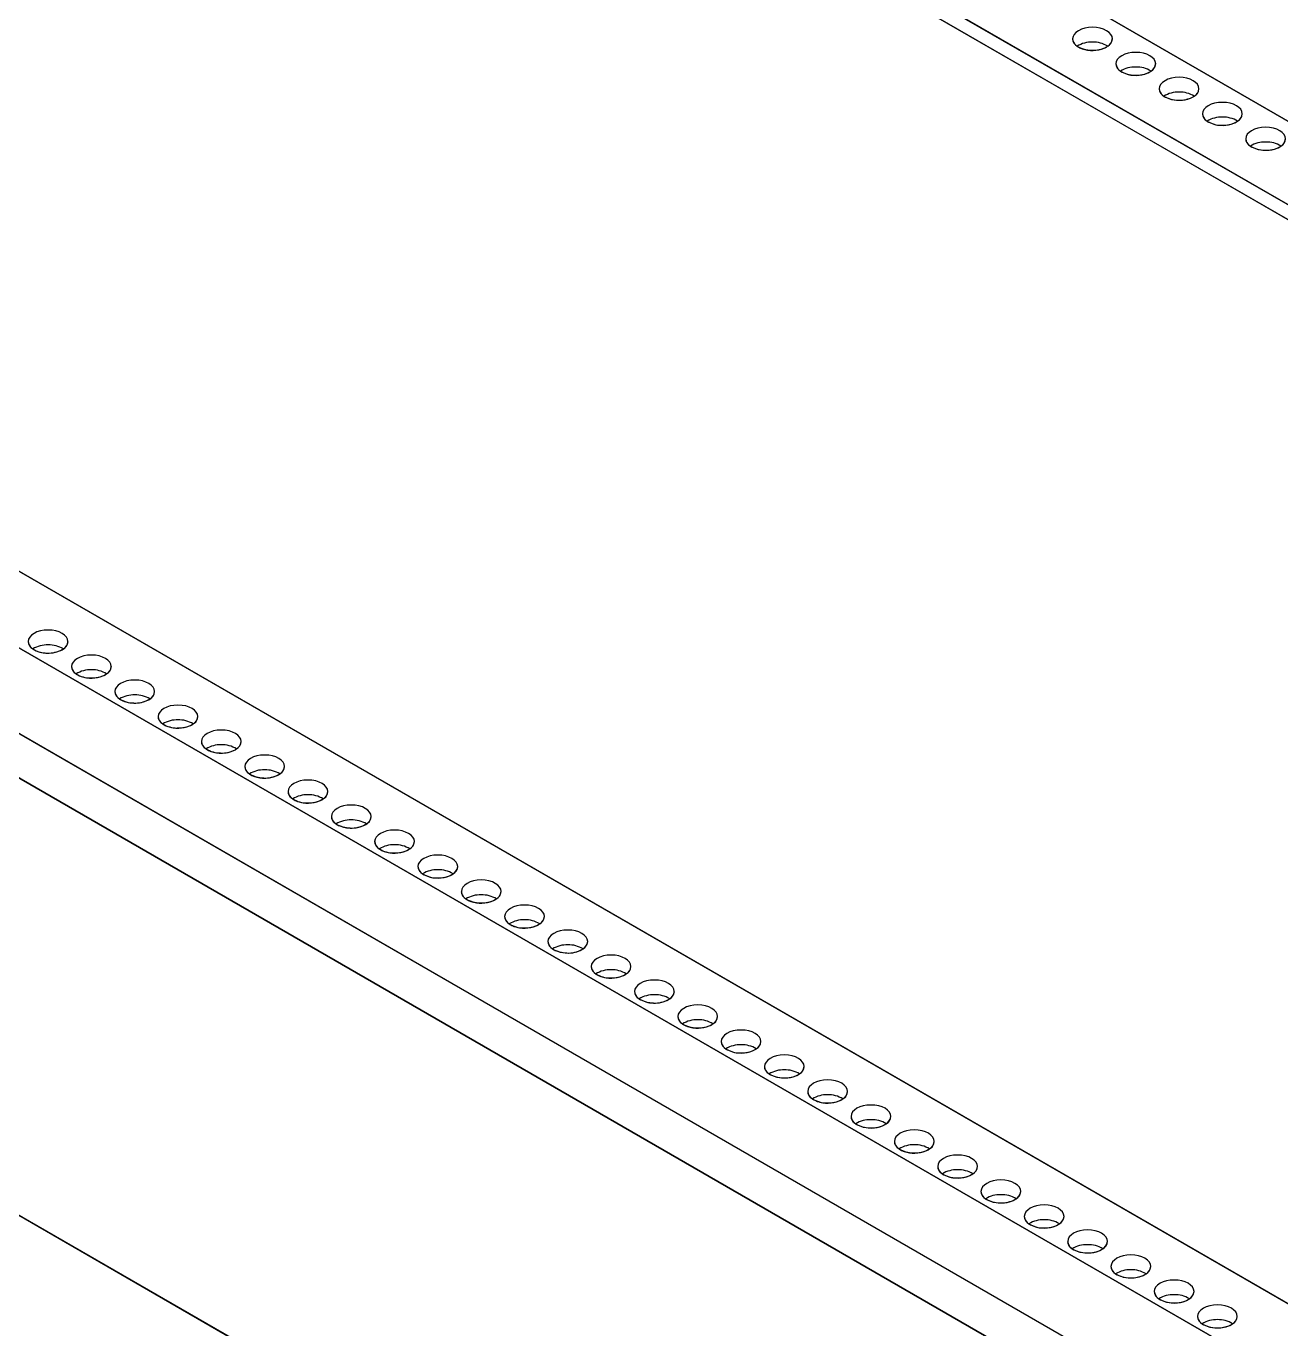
# Model space of a CAD drawing. Header units: millimetres. Extents: x -132 to 387, y -467 to 91.
# Drawn here: x 87.1 to 191.1, y -376.2 to -268.1 of the extents above; entities that cross this region are included whole.
import ezdxf

# ---------------------------------------------------------------- set-up
doc = ezdxf.new("R2010")
doc.units = ezdxf.units.MM
doc.layers.get('0').update_dxf_attribs({"lineweight": 25})

msp = doc.modelspace()

# ---------------------------------------------------------------- linework, layer by layer
for p, q in [((358.07, -372.02), (93.2, -219.09)), ((93.2, -219.09), (358.07, -372.02)), ((358.07, -372.02), (93.2, -219.09)), ((87.19, -222.56), (352.06, -375.49)), ((352.06, -375.49), (87.19, -222.56)), ((87.19, -222.56), (352.06, -375.49)), ((87.19, -223.79), (351, -376.1)), ((351, -376.1), (118.18, -241.69)), ((118.18, -241.69), (351, -376.1)), ((8.23, -268.15), (273.1, -421.07)), ((267.6, -424.25), (1.72, -270.74)), ((2.73, -271.33), (267.6, -424.25)), ((267.6, -424.25), (2.73, -271.33)), ((-4.81, -274.1), (261.43, -427.8)), ((261.43, -427.8), (-4.8, -274.09)), ((261.43, -427.8), (-4.8, -274.09)), ((261.43, -427.8), (-4.8, -274.1)), ((-6.4, -276.86), (259.83, -430.57)), ((-6.39, -276.86), (259.83, -430.57)), ((259.83, -430.57), (-6.39, -276.86)), ((-6.39, -276.86), (259.83, -430.57)), ((40.29, -286.66), (273.1, -421.07)), ((273.1, -421.07), (40.29, -286.66)), ((259.77, -466.81), (-5.39, -313.72)), ((-5.39, -313.72), (259.77, -466.81)), ((259.77, -466.81), (-5.39, -313.72))]:
    msp.add_line(p, q)
for centre, radius, start, end in [((174.63, -269.09), 0.77, 184.2137, 240.2551), ((174.63, -269.09), 0.77, 184.2137, 240.2551), ((176.34, -269.07), 0.825, 294.1809, 354.5012), ((176.4, -269.09), 0.77, 299.7449, 355.7863), ((176.4, -269.09), 0.77, 299.7449, 355.7863), ((175.45, -271.71), 2.29, 88.4651, 121.665), ((175.45, -271.71), 2.29, 88.4651, 121.665), ((175.45, -271.71), 2.29, 88.4651, 121.665), ((175.44, -267.84), 2.25, 238.1515, 270.0618), ((175.44, -267.84), 2.25, 238.1515, 270.0618), ((175.51, -267.51), 2.6, 256.1508, 296.9519), ((175.55, -267.68), 2.42, 267.4636, 297.8457), ((175.55, -267.68), 2.42, 267.4636, 297.8457), ((175.58, -271.71), 2.29, 58.335, 91.5349), ((175.58, -271.71), 2.29, 58.335, 91.5349), ((175.58, -271.71), 2.29, 58.335, 91.5349), ((175.96, -268.57), 1.44, 299.9491, 304.5267), ((175.96, -268.57), 1.44, 299.9491, 304.5267), ((178.23, -271.16), 0.77, 184.2137, 240.2551), ((178.23, -271.16), 0.77, 184.2137, 240.2551), ((179.94, -271.14), 0.825, 294.1863, 354.4979), ((179.99, -271.16), 0.77, 299.7476, 355.7863), ((179.99, -271.16), 0.77, 299.7476, 355.7863), ((179.05, -273.78), 2.29, 88.4651, 121.665), ((179.05, -273.78), 2.29, 88.4651, 121.665), ((179.05, -273.78), 2.29, 88.4651, 121.665), ((179.03, -269.92), 2.25, 238.1515, 270.0618), ((179.03, -269.92), 2.25, 238.1515, 270.0618), ((179.1, -269.58), 2.6, 256.1505, 296.9519), ((179.14, -269.75), 2.42, 267.4637, 297.8448), ((179.14, -269.75), 2.42, 267.4637, 297.8448), ((179.17, -273.78), 2.29, 58.3361, 91.5346), ((179.17, -273.78), 2.29, 58.3361, 91.5346), ((179.17, -273.78), 2.29, 58.3361, 91.5346), ((179.56, -270.66), 1.43, 299.9298, 304.5461), ((179.56, -270.66), 1.43, 299.9298, 304.5461), ((181.82, -273.24), 0.77, 184.2128, 240.2534), ((181.82, -273.24), 0.77, 184.2128, 240.2534), ((183.53, -273.22), 0.825, 294.1863, 354.4979), ((183.58, -273.24), 0.77, 299.7476, 355.7863), ((183.58, -273.24), 0.77, 299.7476, 355.7863), ((182.64, -275.86), 2.29, 88.4652, 121.6645), ((182.64, -275.86), 2.29, 88.4652, 121.6645), ((182.64, -275.86), 2.29, 88.4652, 121.6645), ((182.63, -271.99), 2.25, 238.1512, 270.0619), ((182.63, -271.99), 2.25, 238.1512, 270.0619), ((182.69, -271.65), 2.6, 256.1508, 296.9515), ((182.73, -271.83), 2.42, 267.463, 297.8453), ((182.73, -271.83), 2.42, 267.463, 297.8453), ((182.76, -275.86), 2.29, 58.3355, 91.5348), ((182.76, -275.86), 2.29, 58.3355, 91.5348), ((182.76, -275.86), 2.29, 58.3355, 91.5348), ((183.15, -272.73), 1.43, 299.9298, 304.5461), ((183.15, -272.73), 1.43, 299.9298, 304.5461), ((185.41, -275.31), 0.77, 184.2137, 240.2524), ((185.41, -275.31), 0.77, 184.2137, 240.2524), ((186.23, -277.93), 2.29, 88.4652, 121.6645), ((186.23, -277.93), 2.29, 88.4652, 121.6645), ((186.23, -277.93), 2.29, 88.4652, 121.6645), ((186.35, -277.93), 2.29, 58.3355, 91.5348), ((186.35, -277.93), 2.29, 58.3355, 91.5348), ((186.35, -277.93), 2.29, 58.3355, 91.5348), ((187.12, -275.29), 0.825, 294.1874, 354.498), ((187.17, -275.31), 0.77, 299.7476, 355.7863), ((187.17, -275.31), 0.77, 299.7476, 355.7863), ((186.22, -274.07), 2.25, 238.1514, 270.0617), ((186.22, -274.07), 2.25, 238.1514, 270.0617), ((186.28, -273.73), 2.6, 256.1509, 296.9514), ((186.33, -273.9), 2.42, 267.463, 297.8451), ((186.33, -273.9), 2.42, 267.463, 297.8451), ((186.75, -274.8), 1.43, 299.9362, 304.545), ((186.75, -274.8), 1.43, 299.9362, 304.545), ((189, -277.39), 0.77, 184.2137, 240.2526), ((189, -277.39), 0.77, 184.2137, 240.2526), ((189.82, -280), 2.29, 88.4653, 121.6644), ((189.82, -280), 2.29, 88.4653, 121.6644), ((189.82, -280), 2.29, 88.4653, 121.6644), ((189.95, -280), 2.29, 58.3358, 91.5347), ((189.95, -280), 2.29, 58.3358, 91.5347), ((189.95, -280), 2.29, 58.3358, 91.5347), ((190.71, -277.36), 0.825, 294.1874, 354.498), ((190.77, -277.39), 0.77, 299.7479, 355.7872), ((190.77, -277.39), 0.77, 299.7479, 355.7872), ((189.81, -276.14), 2.25, 238.1515, 270.0616), ((189.81, -276.14), 2.25, 238.1515, 270.0616), ((189.87, -275.8), 2.6, 256.1509, 296.9514), ((189.92, -275.97), 2.42, 267.463, 297.8451), ((189.92, -275.97), 2.42, 267.463, 297.8451), ((190.34, -276.88), 1.43, 299.9378, 304.5381), ((190.34, -276.88), 1.43, 299.9378, 304.5381), ((88.01, -319.1), 0.769, 184.1397, 240.3158), ((88.01, -319.1), 0.769, 184.1397, 240.3158), ((88.83, -321.72), 2.29, 88.4572, 121.6707), ((88.83, -321.72), 2.29, 88.4572, 121.6707), ((88.83, -321.72), 2.29, 88.4572, 121.6707), ((88.82, -317.86), 2.25, 238.141, 270.0723), ((88.82, -317.86), 2.25, 238.141, 270.0723), ((88.88, -317.52), 2.6, 256.1486, 296.9512), ((88.93, -317.69), 2.42, 267.4649, 297.8464), ((88.93, -317.69), 2.42, 267.4649, 297.8464), ((88.96, -321.72), 2.29, 58.3505, 91.5148), ((88.96, -321.72), 2.29, 58.3505, 91.5148), ((88.96, -321.72), 2.29, 58.3505, 91.5148), ((89.72, -319.08), 0.825, 294.1917, 354.5016), ((89.34, -318.58), 1.45, 299.9657, 304.5101), ((89.34, -318.58), 1.45, 299.9657, 304.5101), ((89.78, -319.1), 0.77, 299.7527, 355.7918), ((89.78, -319.1), 0.77, 299.7527, 355.7918), ((91.6, -321.17), 0.77, 184.2081, 240.2607), ((91.6, -321.17), 0.77, 184.2081, 240.2607), ((92.43, -323.79), 2.29, 88.4713, 121.6588), ((92.43, -323.79), 2.29, 88.4713, 121.6588), ((92.43, -323.79), 2.29, 88.4713, 121.6588), ((92.41, -319.93), 2.25, 238.145, 270.0684), ((92.41, -319.93), 2.25, 238.145, 270.0684), ((92.48, -319.59), 2.6, 256.151, 296.951), ((92.52, -319.76), 2.42, 267.4623, 297.845), ((92.52, -319.76), 2.42, 267.4623, 297.845), ((92.55, -323.79), 2.29, 58.3437, 91.5285), ((92.55, -323.79), 2.29, 58.3437, 91.5285), ((92.55, -323.79), 2.29, 58.3437, 91.5285), ((93.32, -321.15), 0.825, 294.1917, 354.5016), ((92.93, -320.65), 1.45, 299.9657, 304.5101), ((92.93, -320.65), 1.45, 299.9657, 304.5101), ((93.37, -321.17), 0.77, 299.7527, 355.7918), ((93.37, -321.17), 0.77, 299.7527, 355.7918), ((95.2, -323.25), 0.77, 184.2081, 240.2607), ((95.2, -323.25), 0.77, 184.2081, 240.2607), ((96.02, -325.87), 2.29, 88.4713, 121.6588), ((96.02, -325.87), 2.29, 88.4713, 121.6588), ((96.02, -325.87), 2.29, 88.4713, 121.6588), ((96, -322), 2.25, 238.145, 270.0684), ((96, -322), 2.25, 238.145, 270.0684), ((96.07, -321.66), 2.6, 256.151, 296.951), ((96.11, -321.84), 2.42, 267.4623, 297.845), ((96.11, -321.84), 2.42, 267.4623, 297.845), ((96.14, -325.87), 2.29, 58.3437, 91.5285), ((96.14, -325.87), 2.29, 58.3437, 91.5285), ((96.14, -325.87), 2.29, 58.3437, 91.5285), ((96.91, -323.23), 0.825, 294.1917, 354.5016), ((96.52, -322.72), 1.45, 299.9657, 304.5101), ((96.52, -322.72), 1.45, 299.9657, 304.5101), ((96.96, -323.25), 0.77, 299.7527, 355.7918), ((96.96, -323.25), 0.77, 299.7527, 355.7918), ((98.79, -325.32), 0.771, 184.212, 240.251), ((98.79, -325.32), 0.771, 184.212, 240.251), ((100.5, -325.3), 0.825, 294.187, 354.507), ((100.55, -325.32), 0.771, 299.7625, 355.788), ((100.55, -325.32), 0.771, 299.7625, 355.788), ((99.61, -327.94), 2.29, 88.4682, 121.6671), ((99.61, -327.94), 2.29, 88.4682, 121.6671), ((99.61, -327.94), 2.29, 88.4682, 121.6671), ((99.6, -324.08), 2.25, 238.1525, 270.0653), ((99.6, -324.08), 2.25, 238.1525, 270.0653), ((99.66, -323.74), 2.6, 256.1464, 296.9555), ((99.71, -323.91), 2.42, 267.4569, 297.8513), ((99.71, -323.91), 2.42, 267.4569, 297.8513), ((99.73, -327.94), 2.29, 58.3354, 91.5316), ((99.73, -327.94), 2.29, 58.3354, 91.5316), ((99.73, -327.94), 2.29, 58.3354, 91.5316), ((100.1, -324.77), 1.48, 299.9846, 304.4406), ((100.1, -324.77), 1.48, 299.9846, 304.4406), ((102.38, -327.4), 0.771, 184.212, 240.251), ((102.38, -327.4), 0.771, 184.212, 240.251), ((104.09, -327.37), 0.825, 294.187, 354.507), ((104.14, -327.4), 0.771, 299.7625, 355.788), ((104.14, -327.4), 0.771, 299.7625, 355.788), ((103.2, -330.01), 2.29, 88.4678, 121.6666), ((103.2, -330.01), 2.29, 88.4678, 121.6666), ((103.2, -330.01), 2.29, 88.4678, 121.6666), ((103.19, -326.15), 2.25, 238.1525, 270.0653), ((103.19, -326.15), 2.25, 238.1525, 270.0653), ((103.25, -325.81), 2.6, 256.1464, 296.9555), ((103.3, -325.99), 2.42, 267.4569, 297.8513), ((103.3, -325.99), 2.42, 267.4569, 297.8513), ((103.32, -330.01), 2.29, 58.3359, 91.532), ((103.32, -330.01), 2.29, 58.3359, 91.532), ((103.32, -330.01), 2.29, 58.3359, 91.532), ((103.69, -326.85), 1.48, 299.9846, 304.4406), ((103.69, -326.85), 1.48, 299.9846, 304.4406), ((105.97, -329.47), 0.771, 184.212, 240.251), ((105.97, -329.47), 0.771, 184.212, 240.251), ((107.68, -329.45), 0.825, 294.187, 354.507), ((107.74, -329.47), 0.771, 299.7625, 355.788), ((107.74, -329.47), 0.771, 299.7625, 355.788), ((106.79, -332.09), 2.29, 88.4678, 121.6666), ((106.79, -332.09), 2.29, 88.4678, 121.6666), ((106.79, -332.09), 2.29, 88.4678, 121.6666), ((106.78, -328.22), 2.25, 238.1525, 270.0653), ((106.78, -328.22), 2.25, 238.1525, 270.0653), ((106.85, -327.89), 2.6, 256.1464, 296.9555), ((106.89, -328.06), 2.42, 267.4562, 297.8519), ((106.89, -328.06), 2.42, 267.4562, 297.8519), ((106.92, -332.09), 2.29, 58.3359, 91.532), ((106.92, -332.09), 2.29, 58.3359, 91.532), ((106.92, -332.09), 2.29, 58.3359, 91.532), ((107.28, -328.92), 1.48, 299.9846, 304.4406), ((107.28, -328.92), 1.48, 299.9846, 304.4406), ((109.57, -331.54), 0.771, 184.212, 240.251), ((109.57, -331.54), 0.771, 184.212, 240.251), ((110.39, -334.16), 2.29, 88.4678, 121.6666), ((110.39, -334.16), 2.29, 88.4678, 121.6666), ((110.39, -334.16), 2.29, 88.4678, 121.6666), ((110.51, -334.16), 2.29, 58.3359, 91.532), ((110.51, -334.16), 2.29, 58.3359, 91.532), ((110.51, -334.16), 2.29, 58.3359, 91.532), ((111.28, -331.52), 0.825, 294.187, 354.507), ((111.33, -331.54), 0.77, 299.7527, 355.7977), ((111.33, -331.54), 0.77, 299.7527, 355.7977), ((110.37, -330.3), 2.25, 238.1525, 270.0653), ((110.37, -330.3), 2.25, 238.1525, 270.0653), ((110.44, -329.96), 2.6, 256.1472, 296.9554), ((110.48, -330.13), 2.42, 267.4556, 297.8526), ((110.48, -330.13), 2.42, 267.4556, 297.8526), ((110.88, -330.99), 1.48, 299.9846, 304.4406), ((110.88, -330.99), 1.48, 299.9846, 304.4406), ((113.16, -333.62), 0.771, 184.2118, 240.2506), ((113.16, -333.62), 0.771, 184.2118, 240.2506), ((113.98, -336.24), 2.29, 88.468, 121.6669), ((113.98, -336.24), 2.29, 88.468, 121.6669), ((113.98, -336.24), 2.29, 88.468, 121.6669), ((114.1, -336.24), 2.29, 58.3338, 91.5336), ((114.1, -336.24), 2.29, 58.3338, 91.5336), ((114.1, -336.24), 2.29, 58.3338, 91.5336), ((114.87, -333.6), 0.825, 294.1871, 354.5072), ((114.92, -333.62), 0.77, 299.753, 355.7979), ((114.92, -333.62), 0.77, 299.753, 355.7979), ((113.96, -332.37), 2.25, 238.153, 270.0649), ((113.96, -332.37), 2.25, 238.153, 270.0649), ((114.03, -332.03), 2.6, 256.1466, 296.9556), ((114.07, -332.21), 2.42, 267.4565, 297.8519), ((114.07, -332.21), 2.42, 267.4565, 297.8519), ((114.47, -333.07), 1.48, 299.9827, 304.44), ((114.47, -333.07), 1.48, 299.9827, 304.44), ((116.75, -335.69), 0.77, 184.2021, 240.2466), ((116.75, -335.69), 0.77, 184.2021, 240.2466), ((117.57, -338.31), 2.29, 88.4684, 121.6646), ((117.57, -338.31), 2.29, 88.4684, 121.6646), ((117.57, -338.31), 2.29, 88.4684, 121.6646), ((117.69, -338.31), 2.29, 58.3329, 91.5318), ((117.69, -338.31), 2.29, 58.3329, 91.5318), ((117.69, -338.31), 2.29, 58.3329, 91.5318), ((118.46, -335.67), 0.825, 294.1839, 354.4989), ((118.51, -335.69), 0.771, 299.7497, 355.7882), ((118.51, -335.69), 0.771, 299.7497, 355.7882), ((117.56, -334.45), 2.25, 238.1538, 270.0639), ((117.56, -334.45), 2.25, 238.1538, 270.0639), ((117.62, -334.11), 2.6, 256.1467, 296.9559), ((117.67, -334.28), 2.42, 267.4567, 297.8524), ((117.67, -334.28), 2.42, 267.4567, 297.8524), ((118.06, -335.15), 1.47, 299.974, 304.4428), ((118.06, -335.15), 1.47, 299.974, 304.4428), ((120.34, -337.77), 0.771, 184.212, 240.2375), ((120.34, -337.77), 0.771, 184.212, 240.2375), ((121.16, -340.38), 2.29, 88.4684, 121.6646), ((121.16, -340.38), 2.29, 88.4684, 121.6646), ((121.16, -340.38), 2.29, 88.4684, 121.6646), ((121.28, -340.38), 2.29, 58.3329, 91.5318), ((121.28, -340.38), 2.29, 58.3329, 91.5318), ((121.28, -340.38), 2.29, 58.3329, 91.5318), ((122.05, -337.74), 0.825, 294.185, 354.4978), ((122.11, -337.77), 0.771, 299.749, 355.788), ((122.11, -337.77), 0.771, 299.749, 355.788), ((121.15, -336.52), 2.25, 238.1532, 270.0646), ((121.15, -336.52), 2.25, 238.1532, 270.0646), ((121.21, -336.18), 2.6, 256.1464, 296.9555), ((121.26, -336.35), 2.42, 267.4569, 297.8513), ((121.26, -336.35), 2.42, 267.4569, 297.8513), ((121.65, -337.22), 1.48, 299.9846, 304.4406), ((121.65, -337.22), 1.48, 299.9846, 304.4406), ((123.93, -339.84), 0.771, 184.212, 240.2375), ((123.93, -339.84), 0.771, 184.212, 240.2375), ((124.75, -342.46), 2.29, 88.4684, 121.6646), ((124.75, -342.46), 2.29, 88.4684, 121.6646), ((124.75, -342.46), 2.29, 88.4684, 121.6646), ((124.74, -338.59), 2.25, 238.1525, 270.0653), ((124.74, -338.59), 2.25, 238.1525, 270.0653), ((124.88, -342.46), 2.29, 58.3329, 91.5318), ((124.88, -342.46), 2.29, 58.3329, 91.5318), ((124.88, -342.46), 2.29, 58.3329, 91.5318), ((125.64, -339.82), 0.825, 294.185, 354.4978), ((125.24, -339.29), 1.48, 299.9846, 304.4406), ((125.24, -339.29), 1.48, 299.9846, 304.4406), ((125.7, -339.84), 0.771, 299.749, 355.788), ((125.7, -339.84), 0.771, 299.749, 355.788), ((124.81, -338.26), 2.6, 256.1464, 296.9555), ((124.85, -338.43), 2.42, 267.4569, 297.8513), ((124.85, -338.43), 2.42, 267.4569, 297.8513), ((127.53, -341.91), 0.771, 184.212, 240.2375), ((127.53, -341.91), 0.771, 184.212, 240.2375), ((128.35, -344.53), 2.29, 88.468, 121.6641), ((128.35, -344.53), 2.29, 88.468, 121.6641), ((128.35, -344.53), 2.29, 88.468, 121.6641), ((128.33, -340.67), 2.25, 238.1525, 270.0653), ((128.33, -340.67), 2.25, 238.1525, 270.0653), ((128.4, -340.33), 2.6, 256.1464, 296.9555), ((128.44, -340.5), 2.42, 267.4569, 297.8513), ((128.44, -340.5), 2.42, 267.4569, 297.8513), ((128.47, -344.53), 2.29, 58.3334, 91.5322), ((128.47, -344.53), 2.29, 58.3334, 91.5322), ((128.47, -344.53), 2.29, 58.3334, 91.5322), ((129.24, -341.89), 0.825, 294.1845, 354.4984), ((128.84, -341.36), 1.48, 299.9846, 304.4406), ((128.84, -341.36), 1.48, 299.9846, 304.4406), ((129.29, -341.91), 0.771, 299.749, 355.788), ((129.29, -341.91), 0.771, 299.749, 355.788), ((131.12, -343.99), 0.771, 184.212, 240.2375), ((131.12, -343.99), 0.771, 184.212, 240.2375), ((131.94, -346.61), 2.29, 88.468, 121.6641), ((131.94, -346.61), 2.29, 88.468, 121.6641), ((131.94, -346.61), 2.29, 88.468, 121.6641), ((131.93, -342.74), 2.25, 238.1537, 270.065), ((131.93, -342.74), 2.25, 238.1537, 270.065), ((131.99, -342.4), 2.6, 256.1464, 296.9555), ((132.04, -342.58), 2.42, 267.4493, 297.8579), ((132.04, -342.58), 2.42, 267.4493, 297.8579), ((132.06, -346.61), 2.29, 58.3334, 91.5322), ((132.06, -346.61), 2.29, 58.3334, 91.5322), ((132.06, -346.61), 2.29, 58.3334, 91.5322), ((132.83, -343.96), 0.825, 294.1845, 354.4984), ((132.43, -343.44), 1.48, 299.9846, 304.4406), ((132.43, -343.44), 1.48, 299.9846, 304.4406), ((132.88, -343.99), 0.771, 299.749, 355.788), ((132.88, -343.99), 0.771, 299.749, 355.788), ((134.71, -346.06), 0.771, 184.2121, 240.2349), ((134.71, -346.06), 0.771, 184.2121, 240.2349), ((135.53, -348.68), 2.29, 88.4694, 121.667), ((135.53, -348.68), 2.29, 88.4694, 121.667), ((135.53, -348.68), 2.29, 88.4694, 121.667), ((135.52, -344.82), 2.25, 238.1516, 270.0707), ((135.52, -344.82), 2.25, 238.1516, 270.0707), ((135.58, -344.48), 2.6, 256.1419, 296.9601), ((135.63, -344.65), 2.42, 267.4493, 297.8579), ((135.63, -344.65), 2.42, 267.4493, 297.8579), ((135.65, -348.68), 2.29, 58.3306, 91.5308), ((135.65, -348.68), 2.29, 58.3306, 91.5308), ((135.65, -348.68), 2.29, 58.3306, 91.5308), ((136.42, -346.04), 0.825, 294.1891, 354.4929), ((136.01, -345.5), 1.49, 299.9866, 304.4048), ((136.01, -345.5), 1.49, 299.9866, 304.4048), ((136.47, -346.06), 0.771, 299.7516, 355.7879), ((136.47, -346.06), 0.771, 299.7516, 355.7879), ((138.3, -348.13), 0.771, 184.2121, 240.2349), ((138.3, -348.13), 0.771, 184.2121, 240.2349), ((139.12, -350.75), 2.29, 88.4712, 121.6652), ((139.12, -350.75), 2.29, 88.4712, 121.6652), ((139.12, -350.75), 2.29, 88.4712, 121.6652), ((139.11, -346.89), 2.25, 238.1516, 270.0707), ((139.11, -346.89), 2.25, 238.1516, 270.0707), ((139.17, -346.55), 2.6, 256.1419, 296.9601), ((139.22, -346.73), 2.42, 267.4493, 297.8579), ((139.22, -346.73), 2.42, 267.4493, 297.8579), ((139.25, -350.75), 2.29, 58.3306, 91.5308), ((139.25, -350.75), 2.29, 58.3306, 91.5308), ((139.25, -350.75), 2.29, 58.3306, 91.5308), ((140.01, -348.11), 0.825, 294.1891, 354.4929), ((139.61, -347.57), 1.49, 299.9866, 304.4048), ((139.61, -347.57), 1.49, 299.9866, 304.4048), ((140.07, -348.13), 0.771, 299.7516, 355.7879), ((140.07, -348.13), 0.771, 299.7516, 355.7879), ((141.89, -350.21), 0.771, 184.2121, 240.2349), ((141.89, -350.21), 0.771, 184.2121, 240.2349), ((142.72, -352.83), 2.29, 88.4712, 121.6652), ((142.72, -352.83), 2.29, 88.4712, 121.6652), ((142.72, -352.83), 2.29, 88.4712, 121.6652), ((142.7, -348.96), 2.25, 238.1516, 270.0707), ((142.7, -348.96), 2.25, 238.1516, 270.0707), ((142.77, -348.63), 2.6, 256.1419, 296.9601), ((142.81, -348.8), 2.42, 267.4493, 297.8579), ((142.81, -348.8), 2.42, 267.4493, 297.8579), ((142.84, -352.83), 2.29, 58.3306, 91.5308), ((142.84, -352.83), 2.29, 58.3306, 91.5308), ((142.84, -352.83), 2.29, 58.3306, 91.5308), ((143.6, -350.19), 0.825, 294.1839, 354.4982), ((143.21, -349.67), 1.46, 299.9468, 304.4447), ((143.21, -349.67), 1.46, 299.9468, 304.4447), ((143.66, -350.21), 0.771, 299.7516, 355.7879), ((143.66, -350.21), 0.771, 299.7516, 355.7879), ((145.49, -352.28), 0.771, 184.2121, 240.2349), ((145.49, -352.28), 0.771, 184.2121, 240.2349), ((147.2, -352.26), 0.825, 294.1839, 354.4982), ((147.25, -352.28), 0.771, 299.7516, 355.7879), ((147.25, -352.28), 0.771, 299.7516, 355.7879), ((146.31, -354.9), 2.29, 88.4712, 121.6652), ((146.31, -354.9), 2.29, 88.4712, 121.6652), ((146.31, -354.9), 2.29, 88.4712, 121.6652), ((146.29, -351.04), 2.25, 238.1516, 270.0707), ((146.29, -351.04), 2.25, 238.1516, 270.0707), ((146.36, -350.7), 2.6, 256.1419, 296.9601), ((146.4, -350.87), 2.42, 267.4493, 297.8579), ((146.4, -350.87), 2.42, 267.4493, 297.8579), ((146.43, -354.9), 2.29, 58.3306, 91.5308), ((146.43, -354.9), 2.29, 58.3306, 91.5308), ((146.43, -354.9), 2.29, 58.3306, 91.5308), ((146.8, -351.74), 1.46, 299.9468, 304.4447), ((146.8, -351.74), 1.46, 299.9468, 304.4447), ((149.08, -354.36), 0.771, 184.2121, 240.2484), ((149.08, -354.36), 0.771, 184.2121, 240.2484), ((150.79, -354.33), 0.825, 294.1839, 354.4982), ((150.84, -354.36), 0.771, 299.7516, 355.7879), ((150.84, -354.36), 0.771, 299.7516, 355.7879), ((149.9, -356.98), 2.29, 88.4692, 121.6694), ((149.9, -356.98), 2.29, 88.4692, 121.6694), ((149.9, -356.98), 2.29, 88.4692, 121.6694), ((149.89, -353.11), 2.25, 238.147, 270.0728), ((149.89, -353.11), 2.25, 238.147, 270.0728), ((149.95, -352.77), 2.6, 256.1419, 296.9601), ((150, -352.95), 2.42, 267.4493, 297.8579), ((150, -352.95), 2.42, 267.4493, 297.8579), ((150.02, -356.98), 2.29, 58.3306, 91.5308), ((150.02, -356.98), 2.29, 58.3306, 91.5308), ((150.02, -356.98), 2.29, 58.3306, 91.5308), ((150.4, -353.82), 1.46, 299.9468, 304.4447), ((150.4, -353.82), 1.46, 299.9468, 304.4447), ((152.67, -356.43), 0.771, 184.2121, 240.2484), ((152.67, -356.43), 0.771, 184.2121, 240.2484), ((154.38, -356.41), 0.825, 294.1786, 354.5034), ((154.43, -356.43), 0.771, 299.7516, 355.7879), ((154.43, -356.43), 0.771, 299.7516, 355.7879), ((153.49, -359.05), 2.29, 88.4692, 121.6694), ((153.49, -359.05), 2.29, 88.4692, 121.6694), ((153.49, -359.05), 2.29, 88.4692, 121.6694), ((153.48, -355.19), 2.25, 238.147, 270.0728), ((153.48, -355.19), 2.25, 238.147, 270.0728), ((153.54, -354.85), 2.6, 256.1419, 296.9601), ((153.59, -355.02), 2.42, 267.4493, 297.8579), ((153.59, -355.02), 2.42, 267.4493, 297.8579), ((153.61, -359.05), 2.29, 58.3306, 91.5308), ((153.61, -359.05), 2.29, 58.3306, 91.5308), ((153.61, -359.05), 2.29, 58.3306, 91.5308), ((153.99, -355.89), 1.46, 299.9468, 304.4447), ((153.99, -355.89), 1.46, 299.9468, 304.4447), ((156.26, -358.5), 0.771, 184.2121, 240.2484), ((156.26, -358.5), 0.771, 184.2121, 240.2484), ((157.08, -361.12), 2.29, 88.4692, 121.6694), ((157.08, -361.12), 2.29, 88.4692, 121.6694), ((157.08, -361.12), 2.29, 88.4692, 121.6694), ((157.21, -361.12), 2.29, 58.3306, 91.5308), ((157.21, -361.12), 2.29, 58.3306, 91.5308), ((157.21, -361.12), 2.29, 58.3306, 91.5308), ((157.97, -358.48), 0.825, 294.1786, 354.5034), ((158.03, -358.5), 0.771, 299.7516, 355.7879), ((158.03, -358.5), 0.771, 299.7516, 355.7879), ((157.07, -357.26), 2.25, 238.147, 270.0728), ((157.07, -357.26), 2.25, 238.147, 270.0728), ((157.13, -356.92), 2.6, 256.1417, 296.961), ((157.18, -357.09), 2.42, 267.4493, 297.8579), ((157.18, -357.09), 2.42, 267.4493, 297.8579), ((157.58, -357.97), 1.46, 299.9468, 304.4447), ((157.58, -357.97), 1.46, 299.9468, 304.4447), ((159.86, -360.58), 0.771, 184.2121, 240.2484), ((159.86, -360.58), 0.771, 184.2121, 240.2484), ((160.68, -363.2), 2.29, 88.4692, 121.6694), ((160.68, -363.2), 2.29, 88.4692, 121.6694), ((160.68, -363.2), 2.29, 88.4692, 121.6694), ((160.8, -363.2), 2.29, 58.3306, 91.5308), ((160.8, -363.2), 2.29, 58.3306, 91.5308), ((160.8, -363.2), 2.29, 58.3306, 91.5308), ((161.57, -360.56), 0.825, 294.1786, 354.5034), ((161.62, -360.58), 0.771, 299.7516, 355.7879), ((161.62, -360.58), 0.771, 299.7516, 355.7879), ((160.66, -359.33), 2.25, 238.147, 270.0728), ((160.66, -359.33), 2.25, 238.147, 270.0728), ((160.73, -359), 2.6, 256.1417, 296.961), ((160.77, -359.17), 2.42, 267.4493, 297.8579), ((160.77, -359.17), 2.42, 267.4493, 297.8579), ((161.17, -360.04), 1.46, 299.9468, 304.4447), ((161.17, -360.04), 1.46, 299.9468, 304.4447), ((163.45, -362.65), 0.771, 184.2121, 240.2484), ((163.45, -362.65), 0.771, 184.2121, 240.2484), ((164.27, -365.27), 2.29, 88.4692, 121.6694), ((164.27, -365.27), 2.29, 88.4692, 121.6694), ((164.27, -365.27), 2.29, 88.4692, 121.6694), ((164.39, -365.27), 2.29, 58.3306, 91.5308), ((164.39, -365.27), 2.29, 58.3306, 91.5308), ((164.39, -365.27), 2.29, 58.3306, 91.5308), ((165.16, -362.63), 0.825, 294.1786, 354.5034), ((165.21, -362.65), 0.771, 299.7516, 355.7879), ((165.21, -362.65), 0.771, 299.7516, 355.7879), ((164.25, -361.41), 2.25, 238.1476, 270.0746), ((164.25, -361.41), 2.25, 238.1476, 270.0746), ((164.32, -361.07), 2.6, 256.1417, 296.961), ((164.36, -361.24), 2.42, 267.4506, 297.8586), ((164.36, -361.24), 2.42, 267.4506, 297.8586), ((164.77, -362.11), 1.46, 299.9468, 304.4447), ((164.77, -362.11), 1.46, 299.9468, 304.4447), ((167.04, -364.73), 0.771, 184.2121, 240.2484), ((167.04, -364.73), 0.771, 184.2121, 240.2484), ((167.86, -367.34), 2.29, 88.4692, 121.6694), ((167.86, -367.34), 2.29, 88.4692, 121.6694), ((167.86, -367.34), 2.29, 88.4692, 121.6694), ((167.98, -367.34), 2.29, 58.3306, 91.5308), ((167.98, -367.34), 2.29, 58.3306, 91.5308), ((167.98, -367.34), 2.29, 58.3306, 91.5308), ((168.75, -364.7), 0.825, 294.1786, 354.5034), ((168.8, -364.73), 0.771, 299.7516, 355.7879), ((168.8, -364.73), 0.771, 299.7516, 355.7879), ((167.85, -363.48), 2.25, 238.1476, 270.0746), ((167.85, -363.48), 2.25, 238.1476, 270.0746), ((167.91, -363.14), 2.6, 256.1417, 296.961), ((167.96, -363.32), 2.42, 267.4506, 297.8586), ((167.96, -363.32), 2.42, 267.4506, 297.8586), ((168.36, -364.19), 1.46, 299.9468, 304.4447), ((168.36, -364.19), 1.46, 299.9468, 304.4447), ((170.63, -366.8), 0.771, 184.2121, 240.2484), ((170.63, -366.8), 0.771, 184.2121, 240.2484), ((171.45, -369.42), 2.29, 88.4692, 121.6694), ((171.45, -369.42), 2.29, 88.4692, 121.6694), ((171.45, -369.42), 2.29, 88.4692, 121.6694), ((171.44, -365.56), 2.25, 238.1476, 270.0746), ((171.44, -365.56), 2.25, 238.1476, 270.0746), ((171.5, -365.22), 2.6, 256.1417, 296.961), ((171.55, -365.39), 2.42, 267.4506, 297.8586), ((171.55, -365.39), 2.42, 267.4506, 297.8586), ((171.57, -369.42), 2.29, 58.3306, 91.5308), ((171.57, -369.42), 2.29, 58.3306, 91.5308), ((171.57, -369.42), 2.29, 58.3306, 91.5308), ((172.34, -366.78), 0.825, 294.1704, 354.5117), ((171.95, -366.26), 1.46, 299.9468, 304.4447), ((171.95, -366.26), 1.46, 299.9468, 304.4447), ((172.39, -366.8), 0.771, 299.7516, 355.7879), ((172.39, -366.8), 0.771, 299.7516, 355.7879), ((174.22, -368.87), 0.771, 184.2121, 240.2484), ((174.22, -368.87), 0.771, 184.2121, 240.2484), ((175.04, -371.49), 2.29, 88.4692, 121.6694), ((175.04, -371.49), 2.29, 88.4692, 121.6694), ((175.04, -371.49), 2.29, 88.4692, 121.6694), ((175.03, -367.63), 2.25, 238.1476, 270.0746), ((175.03, -367.63), 2.25, 238.1476, 270.0746), ((175.1, -367.29), 2.6, 256.1417, 296.961), ((175.14, -367.46), 2.42, 267.4506, 297.8586), ((175.14, -367.46), 2.42, 267.4506, 297.8586), ((175.17, -371.49), 2.29, 58.3306, 91.5308), ((175.17, -371.49), 2.29, 58.3306, 91.5308), ((175.17, -371.49), 2.29, 58.3306, 91.5308), ((175.93, -368.85), 0.825, 294.1704, 354.5117), ((175.54, -368.34), 1.46, 299.9468, 304.4447), ((175.54, -368.34), 1.46, 299.9468, 304.4447), ((175.99, -368.87), 0.771, 299.7516, 355.7879), ((175.99, -368.87), 0.771, 299.7516, 355.7879), ((177.82, -370.95), 0.771, 184.2121, 240.2484), ((177.82, -370.95), 0.771, 184.2121, 240.2484), ((178.64, -373.57), 2.29, 88.4692, 121.6694), ((178.64, -373.57), 2.29, 88.4692, 121.6694), ((178.64, -373.57), 2.29, 88.4692, 121.6694), ((178.62, -369.7), 2.25, 238.1476, 270.0746), ((178.62, -369.7), 2.25, 238.1476, 270.0746), ((178.69, -369.36), 2.6, 256.142, 296.9606), ((178.73, -369.54), 2.42, 267.451, 297.8579), ((178.73, -369.54), 2.42, 267.451, 297.8579), ((178.76, -373.57), 2.29, 58.3312, 91.5306), ((178.76, -373.57), 2.29, 58.3312, 91.5306), ((178.76, -373.57), 2.29, 58.3312, 91.5306), ((179.53, -370.93), 0.825, 294.1761, 354.5093), ((179.13, -370.41), 1.47, 299.9507, 304.4407), ((179.13, -370.41), 1.47, 299.9507, 304.4407), ((179.58, -370.95), 0.771, 299.7547, 355.7889), ((179.58, -370.95), 0.771, 299.7547, 355.7889), ((181.41, -373.02), 0.771, 184.2111, 240.2453), ((181.41, -373.02), 0.771, 184.2111, 240.2453), ((182.23, -375.64), 2.29, 88.4694, 121.6685), ((182.23, -375.64), 2.29, 88.4694, 121.6685), ((182.23, -375.64), 2.29, 88.4694, 121.6685), ((182.21, -371.78), 2.25, 238.1497, 270.0723), ((182.21, -371.78), 2.25, 238.1497, 270.0723), ((182.28, -371.44), 2.6, 256.1417, 296.9607), ((182.33, -371.61), 2.42, 267.4498, 297.8582), ((182.33, -371.61), 2.42, 267.4498, 297.8582), ((182.35, -375.64), 2.29, 58.3312, 91.5306), ((182.35, -375.64), 2.29, 58.3312, 91.5306), ((182.35, -375.64), 2.29, 58.3312, 91.5306), ((183.12, -373), 0.825, 294.1758, 354.5085), ((182.72, -372.48), 1.47, 299.9507, 304.4407), ((182.72, -372.48), 1.47, 299.9507, 304.4407), ((183.17, -373.02), 0.771, 299.7543, 355.7879), ((183.17, -373.02), 0.771, 299.7543, 355.7879), ((185, -375.1), 0.771, 184.2111, 240.2467), ((185, -375.1), 0.771, 184.2111, 240.2467), ((185.82, -377.71), 2.29, 88.4692, 121.6689), ((185.82, -377.71), 2.29, 88.4692, 121.6689), ((185.82, -377.71), 2.29, 88.4692, 121.6689), ((185.81, -373.85), 2.25, 238.1493, 270.0726), ((185.81, -373.85), 2.25, 238.1493, 270.0726), ((185.87, -373.51), 2.6, 256.1418, 296.9605), ((185.92, -373.69), 2.42, 267.4502, 297.8579), ((185.92, -373.69), 2.42, 267.4502, 297.8579), ((185.94, -377.71), 2.29, 58.3311, 91.5308), ((185.94, -377.71), 2.29, 58.3311, 91.5308), ((185.94, -377.71), 2.29, 58.3311, 91.5308), ((186.71, -375.07), 0.825, 294.1769, 354.5085), ((186.31, -374.55), 1.47, 299.9572, 304.4396), ((186.31, -374.55), 1.47, 299.9572, 304.4396), ((186.76, -375.1), 0.771, 299.7543, 355.7879), ((186.76, -375.1), 0.771, 299.7543, 355.7879)]:
    msp.add_arc(centre, radius, start, end)
for points in [[(175.52, -268.19), (174.6, -268.19), (173.87, -268.62), (173.87, -269.15)], [(175.52, -268.19), (174.6, -268.19), (173.87, -268.62), (173.87, -269.15)], [(175.52, -268.19), (174.6, -268.19), (173.87, -268.62), (173.87, -269.15)], [(173.87, -269.15), (173.87, -269.53), (174.27, -269.88), (174.88, -270.03)], [(177.17, -269.15), (177.17, -268.62), (176.43, -268.19), (175.52, -268.19)], [(177.17, -269.15), (177.17, -268.62), (176.43, -268.19), (175.52, -268.19)], [(177.17, -269.15), (177.17, -268.62), (176.43, -268.19), (175.52, -268.19)], [(179.11, -270.27), (178.2, -270.27), (177.46, -270.69), (177.46, -271.22)], [(179.11, -270.27), (178.2, -270.27), (177.46, -270.69), (177.46, -271.22)], [(179.11, -270.27), (178.2, -270.27), (177.46, -270.69), (177.46, -271.22)], [(177.46, -271.22), (177.46, -271.61), (177.86, -271.95), (178.48, -272.1)], [(180.76, -271.22), (180.76, -270.69), (180.02, -270.27), (179.11, -270.27)], [(180.76, -271.22), (180.76, -270.69), (180.02, -270.27), (179.11, -270.27)], [(180.76, -271.22), (180.76, -270.69), (180.02, -270.27), (179.11, -270.27)], [(182.7, -272.34), (181.79, -272.34), (181.05, -272.77), (181.05, -273.29)], [(182.7, -272.34), (181.79, -272.34), (181.05, -272.77), (181.05, -273.29)], [(182.7, -272.34), (181.79, -272.34), (181.05, -272.77), (181.05, -273.29)], [(184.35, -273.29), (184.35, -272.77), (183.61, -272.34), (182.7, -272.34)], [(184.35, -273.29), (184.35, -272.77), (183.61, -272.34), (182.7, -272.34)], [(184.35, -273.29), (184.35, -272.77), (183.61, -272.34), (182.7, -272.34)], [(181.05, -273.29), (181.05, -273.68), (181.45, -274.03), (182.07, -274.17)], [(186.29, -274.42), (185.38, -274.42), (184.64, -274.84), (184.64, -275.37)], [(186.29, -274.42), (185.38, -274.42), (184.64, -274.84), (184.64, -275.37)], [(186.29, -274.42), (185.38, -274.42), (184.64, -274.84), (184.64, -275.37)], [(187.94, -275.37), (187.94, -274.84), (187.2, -274.42), (186.29, -274.42)], [(187.94, -275.37), (187.94, -274.84), (187.2, -274.42), (186.29, -274.42)], [(187.94, -275.37), (187.94, -274.84), (187.2, -274.42), (186.29, -274.42)], [(184.64, -275.37), (184.64, -275.75), (185.04, -276.1), (185.66, -276.25)], [(189.88, -276.49), (188.97, -276.49), (188.23, -276.92), (188.23, -277.44)], [(189.88, -276.49), (188.97, -276.49), (188.23, -276.92), (188.23, -277.44)], [(189.88, -276.49), (188.97, -276.49), (188.23, -276.92), (188.23, -277.44)], [(191.53, -277.44), (191.53, -276.92), (190.79, -276.49), (189.88, -276.49)], [(191.53, -277.44), (191.53, -276.92), (190.79, -276.49), (189.88, -276.49)], [(191.53, -277.44), (191.53, -276.92), (190.79, -276.49), (189.88, -276.49)], [(188.23, -277.44), (188.23, -277.83), (188.64, -278.17), (189.25, -278.32)], [(88.9, -318.2), (87.98, -318.2), (87.25, -318.63), (87.25, -319.16)], [(88.9, -318.2), (87.98, -318.2), (87.25, -318.63), (87.25, -319.16)], [(88.9, -318.2), (87.98, -318.2), (87.25, -318.63), (87.25, -319.16)], [(90.54, -319.16), (90.54, -318.63), (89.81, -318.2), (88.9, -318.2)], [(90.54, -319.16), (90.54, -318.63), (89.81, -318.2), (88.9, -318.2)], [(90.54, -319.16), (90.54, -318.63), (89.81, -318.2), (88.9, -318.2)], [(87.25, -319.16), (87.25, -319.54), (87.65, -319.89), (88.26, -320.04)], [(92.49, -320.28), (91.58, -320.28), (90.84, -320.7), (90.84, -321.23)], [(92.49, -320.28), (91.58, -320.28), (90.84, -320.7), (90.84, -321.23)], [(92.49, -320.28), (91.58, -320.28), (90.84, -320.7), (90.84, -321.23)], [(94.14, -321.23), (94.14, -320.7), (93.4, -320.28), (92.49, -320.28)], [(94.14, -321.23), (94.14, -320.7), (93.4, -320.28), (92.49, -320.28)], [(94.14, -321.23), (94.14, -320.7), (93.4, -320.28), (92.49, -320.28)], [(90.84, -321.23), (90.84, -321.62), (91.24, -321.96), (91.86, -322.11)], [(96.08, -322.35), (95.17, -322.35), (94.43, -322.78), (94.43, -323.3)], [(96.08, -322.35), (95.17, -322.35), (94.43, -322.78), (94.43, -323.3)], [(96.08, -322.35), (95.17, -322.35), (94.43, -322.78), (94.43, -323.3)], [(97.73, -323.3), (97.73, -322.78), (96.99, -322.35), (96.08, -322.35)], [(97.73, -323.3), (97.73, -322.78), (96.99, -322.35), (96.08, -322.35)], [(97.73, -323.3), (97.73, -322.78), (96.99, -322.35), (96.08, -322.35)], [(94.43, -323.3), (94.43, -323.69), (94.83, -324.04), (95.45, -324.18)], [(99.67, -324.43), (98.76, -324.43), (98.02, -324.85), (98.02, -325.38)], [(99.67, -324.43), (98.76, -324.43), (98.02, -324.85), (98.02, -325.38)], [(99.67, -324.43), (98.76, -324.43), (98.02, -324.85), (98.02, -325.38)], [(98.02, -325.38), (98.02, -325.76), (98.42, -326.11), (99.04, -326.26)], [(101.32, -325.38), (101.32, -324.85), (100.58, -324.43), (99.67, -324.43)], [(101.32, -325.38), (101.32, -324.85), (100.58, -324.43), (99.67, -324.43)], [(101.32, -325.38), (101.32, -324.85), (100.58, -324.43), (99.67, -324.43)], [(103.26, -326.5), (102.35, -326.5), (101.61, -326.93), (101.61, -327.45)], [(103.26, -326.5), (102.35, -326.5), (101.61, -326.93), (101.61, -327.45)], [(103.26, -326.5), (102.35, -326.5), (101.61, -326.93), (101.61, -327.45)], [(101.61, -327.45), (101.61, -327.84), (102.02, -328.19), (102.63, -328.33)], [(104.91, -327.45), (104.91, -326.93), (104.17, -326.5), (103.26, -326.5)], [(104.91, -327.45), (104.91, -326.93), (104.17, -326.5), (103.26, -326.5)], [(104.91, -327.45), (104.91, -326.93), (104.17, -326.5), (103.26, -326.5)], [(106.86, -328.57), (105.94, -328.57), (105.21, -329), (105.21, -329.53)], [(106.86, -328.57), (105.94, -328.57), (105.21, -329), (105.21, -329.53)], [(106.86, -328.57), (105.94, -328.57), (105.21, -329), (105.21, -329.53)], [(108.51, -329.53), (108.51, -329), (107.77, -328.57), (106.86, -328.57)], [(108.51, -329.53), (108.51, -329), (107.77, -328.57), (106.86, -328.57)], [(108.51, -329.53), (108.51, -329), (107.77, -328.57), (106.86, -328.57)], [(105.21, -329.53), (105.21, -329.91), (105.61, -330.26), (106.22, -330.41)], [(110.45, -330.65), (109.54, -330.65), (108.8, -331.07), (108.8, -331.6)], [(110.45, -330.65), (109.54, -330.65), (108.8, -331.07), (108.8, -331.6)], [(110.45, -330.65), (109.54, -330.65), (108.8, -331.07), (108.8, -331.6)], [(112.1, -331.6), (112.1, -331.07), (111.36, -330.65), (110.45, -330.65)], [(112.1, -331.6), (112.1, -331.07), (111.36, -330.65), (110.45, -330.65)], [(112.1, -331.6), (112.1, -331.07), (111.36, -330.65), (110.45, -330.65)], [(108.8, -331.6), (108.8, -331.99), (109.2, -332.33), (109.82, -332.48)], [(114.04, -332.72), (113.13, -332.72), (112.39, -333.15), (112.39, -333.67)], [(114.04, -332.72), (113.13, -332.72), (112.39, -333.15), (112.39, -333.67)], [(114.04, -332.72), (113.13, -332.72), (112.39, -333.15), (112.39, -333.67)], [(115.69, -333.67), (115.69, -333.15), (114.95, -332.72), (114.04, -332.72)], [(115.69, -333.67), (115.69, -333.15), (114.95, -332.72), (114.04, -332.72)], [(115.69, -333.67), (115.69, -333.15), (114.95, -332.72), (114.04, -332.72)], [(112.39, -333.67), (112.39, -334.06), (112.79, -334.41), (113.41, -334.55)], [(117.63, -334.8), (116.72, -334.8), (115.98, -335.22), (115.98, -335.75)], [(117.63, -334.8), (116.72, -334.8), (115.98, -335.22), (115.98, -335.75)], [(117.63, -334.8), (116.72, -334.8), (115.98, -335.22), (115.98, -335.75)], [(119.28, -335.75), (119.28, -335.22), (118.54, -334.8), (117.63, -334.8)], [(119.28, -335.75), (119.28, -335.22), (118.54, -334.8), (117.63, -334.8)], [(119.28, -335.75), (119.28, -335.22), (118.54, -334.8), (117.63, -334.8)], [(115.98, -335.75), (115.98, -336.13), (116.38, -336.48), (117, -336.63)], [(121.22, -336.87), (120.31, -336.87), (119.57, -337.3), (119.57, -337.82)], [(121.22, -336.87), (120.31, -336.87), (119.57, -337.3), (119.57, -337.82)], [(121.22, -336.87), (120.31, -336.87), (119.57, -337.3), (119.57, -337.82)], [(122.87, -337.82), (122.87, -337.3), (122.13, -336.87), (121.22, -336.87)], [(122.87, -337.82), (122.87, -337.3), (122.13, -336.87), (121.22, -336.87)], [(122.87, -337.82), (122.87, -337.3), (122.13, -336.87), (121.22, -336.87)], [(119.57, -337.82), (119.57, -338.21), (119.98, -338.55), (120.59, -338.7)], [(124.82, -338.94), (123.9, -338.94), (123.17, -339.37), (123.17, -339.9)], [(124.82, -338.94), (123.9, -338.94), (123.17, -339.37), (123.17, -339.9)], [(124.82, -338.94), (123.9, -338.94), (123.17, -339.37), (123.17, -339.9)], [(126.47, -339.9), (126.47, -339.37), (125.73, -338.94), (124.82, -338.94)], [(126.47, -339.9), (126.47, -339.37), (125.73, -338.94), (124.82, -338.94)], [(126.47, -339.9), (126.47, -339.37), (125.73, -338.94), (124.82, -338.94)], [(123.17, -339.9), (123.17, -340.28), (123.57, -340.63), (124.18, -340.78)], [(128.41, -341.02), (127.5, -341.02), (126.76, -341.44), (126.76, -341.97)], [(128.41, -341.02), (127.5, -341.02), (126.76, -341.44), (126.76, -341.97)], [(128.41, -341.02), (127.5, -341.02), (126.76, -341.44), (126.76, -341.97)], [(130.06, -341.97), (130.06, -341.44), (129.32, -341.02), (128.41, -341.02)], [(130.06, -341.97), (130.06, -341.44), (129.32, -341.02), (128.41, -341.02)], [(130.06, -341.97), (130.06, -341.44), (129.32, -341.02), (128.41, -341.02)], [(126.76, -341.97), (126.76, -342.36), (127.16, -342.7), (127.78, -342.85)], [(132, -343.09), (131.09, -343.09), (130.35, -343.52), (130.35, -344.04)], [(132, -343.09), (131.09, -343.09), (130.35, -343.52), (130.35, -344.04)], [(132, -343.09), (131.09, -343.09), (130.35, -343.52), (130.35, -344.04)], [(133.65, -344.04), (133.65, -343.52), (132.91, -343.09), (132, -343.09)], [(133.65, -344.04), (133.65, -343.52), (132.91, -343.09), (132, -343.09)], [(133.65, -344.04), (133.65, -343.52), (132.91, -343.09), (132, -343.09)], [(130.35, -344.04), (130.35, -344.43), (130.75, -344.78), (131.37, -344.92)], [(135.59, -345.17), (134.68, -345.17), (133.94, -345.59), (133.94, -346.12)], [(135.59, -345.17), (134.68, -345.17), (133.94, -345.59), (133.94, -346.12)], [(135.59, -345.17), (134.68, -345.17), (133.94, -345.59), (133.94, -346.12)], [(137.24, -346.12), (137.24, -345.59), (136.5, -345.17), (135.59, -345.17)], [(137.24, -346.12), (137.24, -345.59), (136.5, -345.17), (135.59, -345.17)], [(137.24, -346.12), (137.24, -345.59), (136.5, -345.17), (135.59, -345.17)], [(133.94, -346.12), (133.94, -346.5), (134.34, -346.85), (134.96, -347)], [(139.18, -347.24), (138.27, -347.24), (137.53, -347.67), (137.53, -348.19)], [(139.18, -347.24), (138.27, -347.24), (137.53, -347.67), (137.53, -348.19)], [(139.18, -347.24), (138.27, -347.24), (137.53, -347.67), (137.53, -348.19)], [(140.83, -348.19), (140.83, -347.67), (140.1, -347.24), (139.18, -347.24)], [(140.83, -348.19), (140.83, -347.67), (140.1, -347.24), (139.18, -347.24)], [(140.83, -348.19), (140.83, -347.67), (140.1, -347.24), (139.18, -347.24)], [(137.53, -348.19), (137.53, -348.58), (137.94, -348.92), (138.55, -349.07)], [(142.78, -349.31), (141.87, -349.31), (141.13, -349.74), (141.13, -350.27)], [(142.78, -349.31), (141.87, -349.31), (141.13, -349.74), (141.13, -350.27)], [(142.78, -349.31), (141.87, -349.31), (141.13, -349.74), (141.13, -350.27)], [(144.43, -350.27), (144.43, -349.74), (143.69, -349.31), (142.78, -349.31)], [(144.43, -350.27), (144.43, -349.74), (143.69, -349.31), (142.78, -349.31)], [(144.43, -350.27), (144.43, -349.74), (143.69, -349.31), (142.78, -349.31)], [(141.13, -350.27), (141.13, -350.65), (141.53, -351), (142.14, -351.15)], [(146.37, -351.39), (145.46, -351.39), (144.72, -351.81), (144.72, -352.34)], [(146.37, -351.39), (145.46, -351.39), (144.72, -351.81), (144.72, -352.34)], [(146.37, -351.39), (145.46, -351.39), (144.72, -351.81), (144.72, -352.34)], [(144.72, -352.34), (144.72, -352.72), (145.12, -353.07), (145.74, -353.22)], [(148.02, -352.34), (148.02, -351.81), (147.28, -351.39), (146.37, -351.39)], [(148.02, -352.34), (148.02, -351.81), (147.28, -351.39), (146.37, -351.39)], [(148.02, -352.34), (148.02, -351.81), (147.28, -351.39), (146.37, -351.39)], [(149.96, -353.46), (149.05, -353.46), (148.31, -353.89), (148.31, -354.41)], [(149.96, -353.46), (149.05, -353.46), (148.31, -353.89), (148.31, -354.41)], [(149.96, -353.46), (149.05, -353.46), (148.31, -353.89), (148.31, -354.41)], [(151.61, -354.41), (151.61, -353.89), (150.87, -353.46), (149.96, -353.46)], [(151.61, -354.41), (151.61, -353.89), (150.87, -353.46), (149.96, -353.46)], [(151.61, -354.41), (151.61, -353.89), (150.87, -353.46), (149.96, -353.46)], [(148.31, -354.41), (148.31, -354.8), (148.71, -355.15), (149.33, -355.29)], [(153.55, -355.53), (152.64, -355.53), (151.9, -355.96), (151.9, -356.49)], [(153.55, -355.53), (152.64, -355.53), (151.9, -355.96), (151.9, -356.49)], [(153.55, -355.53), (152.64, -355.53), (151.9, -355.96), (151.9, -356.49)], [(155.2, -356.49), (155.2, -355.96), (154.46, -355.53), (153.55, -355.53)], [(155.2, -356.49), (155.2, -355.96), (154.46, -355.53), (153.55, -355.53)], [(155.2, -356.49), (155.2, -355.96), (154.46, -355.53), (153.55, -355.53)], [(151.9, -356.49), (151.9, -356.87), (152.3, -357.22), (152.92, -357.37)], [(157.14, -357.61), (156.23, -357.61), (155.49, -358.03), (155.49, -358.56)], [(157.14, -357.61), (156.23, -357.61), (155.49, -358.03), (155.49, -358.56)], [(157.14, -357.61), (156.23, -357.61), (155.49, -358.03), (155.49, -358.56)], [(158.79, -358.56), (158.79, -358.03), (158.06, -357.61), (157.14, -357.61)], [(158.79, -358.56), (158.79, -358.03), (158.06, -357.61), (157.14, -357.61)], [(158.79, -358.56), (158.79, -358.03), (158.06, -357.61), (157.14, -357.61)], [(155.49, -358.56), (155.49, -358.95), (155.9, -359.29), (156.51, -359.44)], [(160.74, -359.68), (159.83, -359.68), (159.09, -360.11), (159.09, -360.63)], [(160.74, -359.68), (159.83, -359.68), (159.09, -360.11), (159.09, -360.63)], [(160.74, -359.68), (159.83, -359.68), (159.09, -360.11), (159.09, -360.63)], [(162.39, -360.63), (162.39, -360.11), (161.65, -359.68), (160.74, -359.68)], [(162.39, -360.63), (162.39, -360.11), (161.65, -359.68), (160.74, -359.68)], [(162.39, -360.63), (162.39, -360.11), (161.65, -359.68), (160.74, -359.68)], [(159.09, -360.63), (159.09, -361.02), (159.49, -361.37), (160.11, -361.52)], [(164.33, -361.76), (163.42, -361.76), (162.68, -362.18), (162.68, -362.71)], [(164.33, -361.76), (163.42, -361.76), (162.68, -362.18), (162.68, -362.71)], [(164.33, -361.76), (163.42, -361.76), (162.68, -362.18), (162.68, -362.71)], [(165.98, -362.71), (165.98, -362.18), (165.24, -361.76), (164.33, -361.76)], [(165.98, -362.71), (165.98, -362.18), (165.24, -361.76), (164.33, -361.76)], [(165.98, -362.71), (165.98, -362.18), (165.24, -361.76), (164.33, -361.76)], [(162.68, -362.71), (162.68, -363.09), (163.08, -363.44), (163.7, -363.59)], [(167.92, -363.83), (167.01, -363.83), (166.27, -364.26), (166.27, -364.78)], [(167.92, -363.83), (167.01, -363.83), (166.27, -364.26), (166.27, -364.78)], [(167.92, -363.83), (167.01, -363.83), (166.27, -364.26), (166.27, -364.78)], [(169.57, -364.78), (169.57, -364.26), (168.83, -363.83), (167.92, -363.83)], [(169.57, -364.78), (169.57, -364.26), (168.83, -363.83), (167.92, -363.83)], [(169.57, -364.78), (169.57, -364.26), (168.83, -363.83), (167.92, -363.83)], [(166.27, -364.78), (166.27, -365.17), (166.67, -365.52), (167.29, -365.66)], [(171.51, -365.9), (170.6, -365.9), (169.86, -366.33), (169.86, -366.86)], [(171.51, -365.9), (170.6, -365.9), (169.86, -366.33), (169.86, -366.86)], [(171.51, -365.9), (170.6, -365.9), (169.86, -366.33), (169.86, -366.86)], [(173.16, -366.86), (173.16, -366.33), (172.42, -365.9), (171.51, -365.9)], [(173.16, -366.86), (173.16, -366.33), (172.42, -365.9), (171.51, -365.9)], [(173.16, -366.86), (173.16, -366.33), (172.42, -365.9), (171.51, -365.9)], [(169.86, -366.86), (169.86, -367.24), (170.27, -367.59), (170.88, -367.74)], [(175.11, -367.98), (174.19, -367.98), (173.46, -368.4), (173.46, -368.93)], [(175.11, -367.98), (174.19, -367.98), (173.46, -368.4), (173.46, -368.93)], [(175.11, -367.98), (174.19, -367.98), (173.46, -368.4), (173.46, -368.93)], [(176.76, -368.93), (176.76, -368.4), (176.02, -367.98), (175.11, -367.98)], [(176.76, -368.93), (176.76, -368.4), (176.02, -367.98), (175.11, -367.98)], [(176.76, -368.93), (176.76, -368.4), (176.02, -367.98), (175.11, -367.98)], [(173.46, -368.93), (173.46, -369.32), (173.86, -369.66), (174.47, -369.81)], [(178.7, -370.05), (177.79, -370.05), (177.05, -370.48), (177.05, -371)], [(178.7, -370.05), (177.79, -370.05), (177.05, -370.48), (177.05, -371)], [(178.7, -370.05), (177.79, -370.05), (177.05, -370.48), (177.05, -371)], [(180.35, -371), (180.35, -370.48), (179.61, -370.05), (178.7, -370.05)], [(180.35, -371), (180.35, -370.48), (179.61, -370.05), (178.7, -370.05)], [(180.35, -371), (180.35, -370.48), (179.61, -370.05), (178.7, -370.05)], [(177.05, -371), (177.05, -371.39), (177.45, -371.74), (178.07, -371.88)], [(182.29, -372.13), (181.38, -372.13), (180.64, -372.55), (180.64, -373.08)], [(182.29, -372.13), (181.38, -372.13), (180.64, -372.55), (180.64, -373.08)], [(182.29, -372.13), (181.38, -372.13), (180.64, -372.55), (180.64, -373.08)], [(183.94, -373.08), (183.94, -372.55), (183.2, -372.13), (182.29, -372.13)], [(183.94, -373.08), (183.94, -372.55), (183.2, -372.13), (182.29, -372.13)], [(183.94, -373.08), (183.94, -372.55), (183.2, -372.13), (182.29, -372.13)], [(180.64, -373.08), (180.64, -373.46), (181.04, -373.81), (181.66, -373.96)], [(185.88, -374.2), (184.97, -374.2), (184.23, -374.63), (184.23, -375.15)], [(185.88, -374.2), (184.97, -374.2), (184.23, -374.63), (184.23, -375.15)], [(185.88, -374.2), (184.97, -374.2), (184.23, -374.63), (184.23, -375.15)], [(187.53, -375.15), (187.53, -374.63), (186.79, -374.2), (185.88, -374.2)], [(187.53, -375.15), (187.53, -374.63), (186.79, -374.2), (185.88, -374.2)], [(187.53, -375.15), (187.53, -374.63), (186.79, -374.2), (185.88, -374.2)], [(184.23, -375.15), (184.23, -375.54), (184.63, -375.88), (185.25, -376.03)]]:
    msp.add_open_spline(points, degree=3)

doc.saveas('drawing.dxf')
